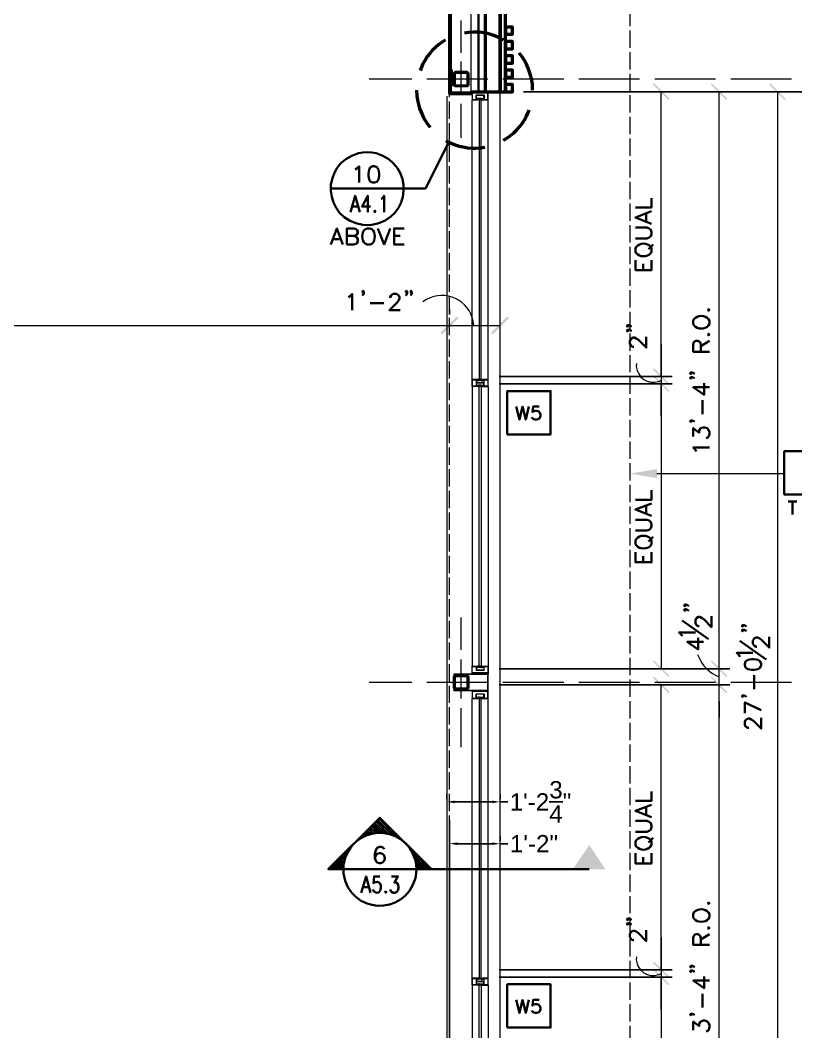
# Model space of a CAD drawing. Header units: inches. Extents: x 5 to 516, y -193 to 129.
# Drawn here: x 260 to 277.91, y 55.1 to 78.47 of the extents above; entities that cross this region are included whole.
import ezdxf

# ---------------------------------------------------------------- set-up
doc = ezdxf.new("R2010")
doc.units = ezdxf.units.IN
doc.header["$MEASUREMENT"] = 0
doc.linetypes.add('PDF_IMPORT', pattern=[1, 0.8, -0.2])
for name, color, linetype in [('Highlight', 210, 'Continuous'), ('PDF2_Geometry', 7, 'Continuous'), ('PDF2_Solid Fills', 7, 'Continuous')]:
    doc.layers.add(name, color=color, linetype=linetype)
doc.styles.get("Standard").update_dxf_attribs({"font": 'arial.ttf'})
doc.dimstyles.get("Standard").update_dxf_attribs({"dimtxt": 0.4, "dimasz": 0.18, "dimexe": 0.18, "dimexo": 0.0625, "dimgap": 0.09, "dimtad": 0, "dimtih": 1, "dimtoh": 1, "dimdec": 4, "dimlfac": 12, "dimzin": 0, "dimdsep": 46, "dimlunit": 4, "dimtxsty": 'Standard', "dimcen": 0.09, "dimadec": 3, "dimazin": 0, "dimtfac": 1, "dimtdec": 4, "dimtofl": 0, "dimtmove": 0, "dimatfit": 3, "dimfxl": 1, "dimtolj": 1, "dimtzin": 0, "dimarcsym": 0})

# ---------------------------------------------------------------- blocks, each defined once
blk = doc.blocks.new('*D79')
at = {"layer": 'Defpoints', "color": 0, "transparency": 16777216}
for p in [(269.849, 60.408), (271.079, 60.408), (271.079, 60.408)]:
    blk.add_point(p, dxfattribs=at)
at = {"layer": 'Highlight', "color": 0, "lineweight": -2, "transparency": 16777216}
for p, q in [((269.849, 60.47), (269.849, 60.588)), ((271.079, 60.47), (271.079, 60.588)), ((270.029, 60.408), (270.899, 60.408)), ((271.079, 60.408), (271.259, 60.408))]:
    blk.add_line(p, q, dxfattribs=at)
at = {"layer": 'Highlight', "color": 0, "transparency": 16777216}
for points in [[(270.029, 60.438), (270.029, 60.378), (269.849, 60.408)], [(270.899, 60.438), (270.899, 60.378), (271.079, 60.408)]]:
    blk.add_solid(points, dxfattribs=at)
at = {"layer": 'Highlight', "color": 0, "transparency": 16777216, "insert": (272.013, 60.408), "char_height": 0.4, "attachment_point": 5}
blk.add_mtext('\\A1;1\'-2{\\H1x;\\S3/4;}"', dxfattribs=at)
blk = doc.blocks.new('*D81')
at = {"layer": 'Defpoints', "color": 0, "transparency": 16777216}
for p in [(269.912, 59.442), (271.079, 59.442), (271.079, 59.442)]:
    blk.add_point(p, dxfattribs=at)
at = {"layer": 'Highlight', "color": 0, "lineweight": -2, "transparency": 16777216}
for p, q in [((269.912, 59.504), (269.912, 59.622)), ((271.079, 59.504), (271.079, 59.622)), ((270.092, 59.442), (270.899, 59.442)), ((271.079, 59.442), (271.259, 59.442))]:
    blk.add_line(p, q, dxfattribs=at)
at = {"layer": 'Highlight', "color": 0, "transparency": 16777216}
for points in [[(270.092, 59.472), (270.092, 59.412), (269.912, 59.442)], [(270.899, 59.472), (270.899, 59.412), (271.079, 59.442)]]:
    blk.add_solid(points, dxfattribs=at)
at = {"layer": 'Highlight', "color": 0, "transparency": 16777216, "insert": (271.862, 59.442), "char_height": 0.4, "attachment_point": 5}
blk.add_mtext('\\A1;1\'-2"', dxfattribs=at)

msp = doc.modelspace()

# ---------------------------------------------------------------- hatches: boundary and pattern name
at = {"layer": 'PDF2_Solid Fills', "transparency": 33554559}
for points in [[(270.1186833, 71.5834165), (270.118684, 71.5834173), (270.078684, 71.6234173), (270.0786775, 71.6234093), (269.7053506, 71.2500823), (269.7453507, 71.2100823), (270.1186841, 71.5834157)], [(270.8720174, 71.2500823), (270.9120174, 71.2100823), (271.2853508, 71.5834173), (271.2453507, 71.6234157)], [(274.6353504, 70.4267519), (274.6120171, 70.4000853), (274.9953505, 70.0667519)], [(274.9953514, 70.066753), (274.6120181, 70.4000863), (274.9686848, 70.0434196)], [(274.9686838, 69.8767505), (274.9953505, 69.9000839), (274.6120171, 70.2334172)], [(274.6120177, 70.2334197), (274.9953511, 69.9000863), (274.6353511, 70.2600863)], [(275.9686839, 63.6767514), (275.9453506, 63.6500847), (276.3286839, 63.3167514)], [(276.3286849, 63.3167524), (275.9453515, 63.6500858), (276.3020182, 63.2934191)], [(274.9686838, 62.9167483), (274.9953505, 62.943415), (274.6353511, 63.3000806), (274.6120171, 63.2767484)], [(275.9453506, 63.2767484), (276.3020172, 62.9167483), (276.3286839, 62.943415), (275.9686845, 63.3000806)], [(274.6353504, 56.7167492), (274.6120171, 56.6900825), (274.9953505, 56.3600825)], [(274.9953514, 56.3600836), (274.6120181, 56.6900836), (274.9686848, 56.3334169)], [(274.9686838, 56.1667478), (274.9953505, 56.1934145), (274.6120171, 56.5234145)], [(274.6120177, 56.5234168), (274.9953511, 56.1934168), (274.6353511, 56.5500835)]]:
    msp.add_hatch(color=256, dxfattribs=at).paths.add_polyline_path(points)

# ---------------------------------------------------------------- linework, layer by layer
at = {"layer": 'Highlight'}
msp.add_line((269.9120161, 49.6934163), (269.9120161, 59.986268), dxfattribs=at)
at = {"layer": 'PDF2_Geometry', "linetype": 'PDF_IMPORT', "lineweight": 15, "ltscale": 0.5}
for points in [[(274.0786843, 86.2334209), (274.0786843, 49.7334146)], [(268.1420163, 49.6934163), (269.9120161, 49.6934163), (269.9120173, 76.7767522)]]:
    msp.add_lwpolyline(points, dxfattribs=at)
at = {"layer": 'PDF2_Geometry', "lineweight": 50}
for points in [[(270.4120174, 76.8167535), (271.0786841, 76.8167535), (271.0786841, 83.4834207), (268.7453506, 83.4834207), (268.7453506, 82.816754)], [(270.7453507, 76.8167535), (270.7453507, 83.1500874), (268.7453506, 83.1500874)], [(268.7020173, 82.840083), (268.7020173, 82.3167496), (269.9120175, 82.3167496), (269.9120175, 76.7767492), (269.9520174, 76.7767492)], [(270.3620174, 78.1867525), (270.258684, 78.1700859)], [(269.8220176, 78.0100859), (269.7486843, 77.9667525)], [(271.1620174, 78.0100859), (271.1220174, 78.0334192)], [(269.2553509, 77.3634191), (269.2353509, 77.3100858)], [(269.9520174, 76.7767484), (269.9120173, 76.7767484), (270.4320174, 76.7767484)]]:
    msp.add_lwpolyline(points, dxfattribs=at)
for points in [[(271.2020175, 76.8167484), (271.2020175, 83.6100822), (271.0786842, 83.6100822), (271.0786842, 76.8167484)], [(271.2020175, 78.3100805), (271.2020175, 78.1434138), (271.3686842, 78.1434138), (271.3686842, 78.3100805)], [(271.2020175, 77.9767471), (271.2020175, 77.8100804), (271.3686842, 77.8100804), (271.3686842, 77.9767471)], [(271.2020175, 77.6467503), (271.2020175, 77.4800837), (271.3686842, 77.4800837), (271.3686842, 77.6467503)], [(269.9520174, 76.9434202), (269.9520174, 77.3167536)], [(271.2020175, 77.3167536), (271.2020175, 77.1500869), (271.3686842, 77.1500869), (271.3686842, 77.3167536)], [(271.2020175, 76.9834202), (271.2020175, 76.8167535), (271.3686842, 76.8167535), (271.3686842, 76.9834202)]]:
    msp.add_lwpolyline(points, close=True, dxfattribs=at)
at = {"layer": 'PDF2_Geometry', "lineweight": 35}
for points in [[(270.5786841, 76.8167535), (270.5786841, 82.9834207), (268.7453506, 82.9834207)], [(270.0153498, 77.2334151), (270.0220165, 77.2534151), (270.0353498, 77.2700817), (270.0586831, 77.2767484), (270.3086832, 77.2767484)], [(270.0153516, 77.2334202), (270.0153516, 76.9834202), (270.0220182, 76.9634202), (270.0353516, 76.9467535), (270.0586849, 76.9434202)], [(270.0586831, 77.2534194), (270.0420165, 77.2500861), (270.0353498, 77.2334194)], [(270.0353508, 77.2334202), (270.0353508, 76.9834202), (270.0420174, 76.9700869), (270.0586841, 76.9634202)], [(270.058684, 77.2534202), (270.308684, 77.2534202), (270.3220174, 77.2500869), (270.328684, 77.2334202), (270.328684, 76.9834202)], [(270.3086849, 77.2767536), (270.3286849, 77.2700869), (270.3420183, 77.2534202), (270.3486849, 77.2334202), (270.3486849, 76.9834202)], [(270.0586831, 76.943415), (270.3086832, 76.943415), (270.3286832, 76.9467484), (270.3420165, 76.963415), (270.3486832, 76.983415)], [(270.0586831, 76.9634142), (270.3086832, 76.9634142), (270.3220165, 76.9700809), (270.3286832, 76.9834142)], [(269.8953513, 75.6534162), (269.3553512, 74.5767495), (268.8553512, 74.5767495), (267.1686844, 74.5767495)], [(268.2153516, 75.3967526), (268.1153516, 75.4134193), (268.0120182, 75.4200859), (267.9120182, 75.4134193), (267.8120182, 75.3967526)], [(267.7353492, 75.0200818), (267.7720159, 75.0400818), (267.8253492, 75.0934152), (267.8253492, 74.7167485)], [(267.6253503, 74.0367511), (267.732017, 74.4134178), (267.8386836, 74.0367511)], [(268.025351, 74.0367528), (268.025351, 74.4134195), (267.8920177, 74.1634194), (268.0920177, 74.1634194)], [(268.3353486, 74.3400823), (268.3620153, 74.3600823), (268.4020153, 74.4134157), (268.4020153, 74.036749)], [(274.205351, 74.1434135), (274.5786843, 74.1434135), (274.5786843, 74.3567468)], [(267.6653521, 74.1634194), (267.7986854, 74.1634194)], [(274.5786844, 73.7667519), (274.205351, 73.9100853), (274.5786844, 74.0534186)], [(274.455351, 73.8200831), (274.455351, 74.0000831)], [(267.1686818, 73.2867511), (267.3120152, 73.6600844), (267.4520152, 73.2867511)], [(267.542017, 73.2867511), (267.542017, 73.6600844), (267.7053503, 73.6600844), (267.7586836, 73.6434178), (267.7753503, 73.6234178), (267.792017, 73.5900844), (267.792017, 73.5534178), (267.7753503, 73.5167511), (267.7586836, 73.5000844), (267.7053503, 73.4834177), (267.542017, 73.4834177)], [(267.9120182, 73.7400858), (268.0120182, 73.7334191), (268.1153516, 73.7400858)], [(268.1153517, 73.6434161), (268.078685, 73.6600828), (268.008685, 73.6600828), (267.9720183, 73.6434161), (267.9353517, 73.6067495)], [(268.258685, 73.6600828), (268.4020184, 73.2867494), (268.5420184, 73.6600828)], [(268.8653501, 73.2867511), (268.6320168, 73.2867511), (268.6320168, 73.6600844), (268.8653501, 73.6600844)], [(274.205351, 73.4267522), (274.4720176, 73.4267522), (274.525351, 73.4467522), (274.5620177, 73.4800855), (274.5786843, 73.5334188), (274.5786843, 73.5700855), (274.5620177, 73.6234188), (274.525351, 73.6600855), (274.4720176, 73.6767522), (274.205351, 73.6767522)], [(267.2220164, 73.4100828), (267.3986831, 73.4100828)], [(267.7053504, 73.4834199), (267.7586838, 73.4634199), (267.7753504, 73.4467532), (267.7920171, 73.4100866), (267.7920171, 73.3567532), (267.7753504, 73.3200866), (267.7586838, 73.3034199), (267.7053504, 73.2867532), (267.5420171, 73.2867532)], [(268.6320168, 73.4834199), (268.7753501, 73.4834199)], [(268.008685, 73.2867494), (268.078685, 73.2867494), (268.1153517, 73.3034161)], [(274.2220176, 73.2300877), (274.205351, 73.1967543), (274.205351, 73.123421), (274.2220176, 73.0867543), (274.2586843, 73.053421)], [(274.5086855, 73.1767521), (274.6153522, 73.2834188)], [(274.5786843, 73.123421), (274.5786843, 73.1967543), (274.5620177, 73.2300877)], [(274.5786844, 72.9267513), (274.5786844, 72.6967513), (274.205351, 72.6967513), (274.205351, 72.9267513)], [(274.3820172, 72.6967513), (274.3820172, 72.8367513)], [(267.5786821, 72.0734195), (267.6153488, 72.0900862), (267.6686821, 72.1434195), (267.6686821, 71.7700862)], [(267.9353513, 72.1967513), (267.9186846, 72.1800846), (267.8986846, 72.1967513), (267.9186846, 72.2167513), (267.9353513, 72.1967513), (267.9353513, 72.1634179), (267.9186846, 72.1267512), (267.8986846, 72.1067512)], [(268.542017, 72.0534203), (268.542017, 72.0734203), (268.562017, 72.1067537), (268.5786837, 72.1267537), (268.6153504, 72.1434204), (268.6853504, 72.1434204), (268.7220171, 72.1267537), (268.7386837, 72.1067537), (268.7586837, 72.0734203), (268.7586837, 72.0367537), (268.7386837, 72.000087), (268.7053504, 71.9467537), (268.5253504, 71.770087), (268.7753504, 71.770087)], [(268.9353514, 72.1967513), (268.9186847, 72.1800846), (268.8986847, 72.1967513), (268.9186847, 72.2167513), (268.9353514, 72.1967513), (268.9353514, 72.1634179), (268.9186847, 72.1267512), (268.8986847, 72.1067512)], [(269.0420171, 72.1967513), (269.0253504, 72.1800846), (269.0086837, 72.1967513), (269.0253504, 72.2167513), (269.0420171, 72.1967513), (269.0420171, 72.1634179), (269.0253504, 72.1267512), (269.0086837, 72.1067512)], [(268.0786822, 71.9300819), (268.3986822, 71.9300819)], [(275.5553511, 71.5600843), (275.5386844, 71.5267509), (275.5386844, 71.4534176), (275.5553511, 71.4200843), (275.5920177, 71.3834176)], [(275.9120178, 71.4534176), (275.9120178, 71.5267509), (275.8953511, 71.5600843)], [(274.0253515, 71.4200856), (274.0453515, 71.4034189), (274.0253515, 71.3867523), (274.0086848, 71.4034189), (274.0253515, 71.4200856), (274.0620182, 71.4200856), (274.0986848, 71.4034189), (274.1153515, 71.3867523)], [(274.0253515, 71.3134165), (274.0453515, 71.2967498), (274.0253515, 71.2800832), (274.0086848, 71.2967498), (274.0253515, 71.3134165), (274.0620182, 71.3134165), (274.0986848, 71.2967498), (274.1153515, 71.2800832)], [(274.1686841, 70.9200856), (274.1520174, 70.9200856), (274.1153507, 70.9400856), (274.0986841, 70.9567522), (274.0786841, 70.9934189), (274.0786841, 71.0634189), (274.0986841, 71.1000856), (274.1153507, 71.1167522), (274.1520174, 71.1367523), (274.1853508, 71.1367523), (274.2220174, 71.1167522), (274.2753508, 71.0834189), (274.4553508, 70.9034189), (274.4553508, 71.1534189)], [(275.9120178, 70.8100799), (275.5386845, 70.8100799), (275.5386845, 70.9734132), (275.5553511, 71.0267465), (275.5720178, 71.0434132), (275.6086845, 71.0600799), (275.6453511, 71.0600799), (275.6786845, 71.0434132), (275.6986845, 71.0267465), (275.7153511, 70.9734132), (275.7153511, 70.8100799)], [(275.7153507, 70.9367482), (275.9120174, 71.0600815)], [(275.4853498, 70.3300858), (275.5020165, 70.3100858), (275.4853498, 70.2934191), (275.4653498, 70.3100858), (275.4853498, 70.3300858), (275.5186832, 70.3300858), (275.5553498, 70.3100858), (275.5720165, 70.2934191)], [(275.4853498, 70.2234167), (275.5020165, 70.2034167), (275.4853498, 70.18675), (275.4653498, 70.2034167), (275.4853498, 70.2234167), (275.5186832, 70.2234167), (275.5553498, 70.2034167), (275.5720165, 70.18675)], [(275.9120178, 69.990086), (275.5386844, 69.990086), (275.7886844, 69.810086), (275.7886844, 70.080086)], [(275.7520175, 69.3634177), (275.7520175, 69.6867511)], [(271.4553507, 69.5400874), (271.5286841, 69.2400873), (271.5986841, 69.5400874), (271.6720174, 69.2400873), (271.7420174, 69.5400874)], [(271.9853496, 69.5400874), (271.8420162, 69.5400874), (271.8286829, 69.4134207), (271.8420162, 69.426754), (271.8853496, 69.4400873), (271.9286829, 69.4400873), (271.9720162, 69.426754), (271.9986829, 69.396754), (272.0153496, 69.356754), (272.0153496, 69.326754), (271.9986829, 69.2834207), (271.9720162, 69.256754), (271.9286829, 69.2400873), (271.8853496, 69.2400873), (271.8420162, 69.256754), (271.8286829, 69.2700873), (271.8153495, 69.296754)], [(275.4853498, 69.2234166), (275.5020165, 69.2034166), (275.4853498, 69.1867499), (275.4653498, 69.2034166), (275.4853498, 69.2234166), (275.5186832, 69.2234166), (275.5553498, 69.2034166), (275.5720165, 69.1867499)], [(275.5386844, 68.8467483), (275.5386844, 69.043415), (275.6786844, 68.9367483), (275.6786844, 68.9900816), (275.6986844, 69.0267483), (275.7153511, 69.043415), (275.7686844, 69.0600816), (275.8053511, 69.0600816), (275.8586844, 69.043415), (275.8953511, 69.0067483), (275.9120178, 68.9534149), (275.9120178, 68.9000816), (275.8953511, 68.8467483), (275.8753511, 68.8300816), (275.8420178, 68.8100816)], [(275.6086849, 68.5067485), (275.5920183, 68.5434152), (275.5386849, 68.5967485), (275.9120183, 68.5967485)], [(274.205351, 67.3900831), (274.5786843, 67.3900831), (274.5786843, 67.6067498)], [(277.73535, 67.3500847), (277.93535, 67.3500847)], [(277.835351, 67.3500847), (277.835351, 67.0500847)], [(274.5786844, 67.0167514), (274.205351, 67.1600847), (274.5786844, 67.3034181)], [(274.455351, 67.0700825), (274.455351, 67.2500826)], [(274.205351, 66.6767516), (274.4720176, 66.6767516), (274.525351, 66.6967516), (274.5620177, 66.730085), (274.5786843, 66.7834183), (274.5786843, 66.820085), (274.5620177, 66.8734183), (274.525351, 66.910085), (274.4720176, 66.9267516), (274.205351, 66.9267516)], [(274.2220176, 66.4800871), (274.205351, 66.4467538), (274.205351, 66.3734204), (274.2220176, 66.3367538), (274.2586843, 66.3034204)], [(274.5086855, 66.4267516), (274.6153522, 66.5334183)], [(274.5786843, 66.3734204), (274.5786843, 66.4467538), (274.5620177, 66.4800871)], [(274.5786844, 66.1767508), (274.5786844, 65.9467508), (274.205351, 65.9467508), (274.205351, 66.1767508)], [(274.3820172, 65.9467508), (274.3820172, 66.0867508)], [(275.3486853, 64.9667499), (275.365352, 64.9467499), (275.3486853, 64.9300832), (275.3286853, 64.9467499), (275.3486853, 64.9667499), (275.3820187, 64.9667499), (275.4186853, 64.9467499), (275.435352, 64.9300832)], [(275.3486853, 64.8600807), (275.365352, 64.8400807), (275.3486853, 64.8234141), (275.3286853, 64.8400807), (275.3486853, 64.8600807), (275.3820187, 64.8600807), (275.4186853, 64.8400807), (275.435352, 64.8234141)], [(275.8953501, 64.170085), (275.2820168, 64.6000851)], [(275.6786855, 64.4667498), (275.6586855, 64.4667498), (275.6253522, 64.4834165), (275.6053522, 64.5034165), (275.5886855, 64.5367498), (275.5886855, 64.6100832), (275.6053522, 64.6434165), (275.6253522, 64.6634165), (275.6586855, 64.6800832), (275.6953522, 64.6800832), (275.7320188, 64.6634165), (275.7853522, 64.6267498), (275.9620189, 64.4467498), (275.9620189, 64.6967498)], [(275.2853512, 64.2334192), (275.2686845, 64.2700858), (275.2120178, 64.3234192), (275.5886845, 64.3234192)], [(276.6786856, 64.4934154), (276.6953522, 64.4734154), (276.6786856, 64.4567487), (276.6620189, 64.4734154), (276.6786856, 64.4934154), (276.7153522, 64.4934154), (276.7486856, 64.4734154), (276.7686856, 64.4567487)], [(276.6786856, 64.3867531), (276.6953522, 64.3667531), (276.6786856, 64.3500864), (276.6620189, 64.3667531), (276.6786856, 64.3867531), (276.7153522, 64.3867531), (276.7486856, 64.3667531), (276.7686856, 64.3500864)], [(275.7753499, 64.1100807), (275.4020165, 64.1100807), (275.6520165, 63.9300807), (275.6520165, 64.1967474)], [(277.2253504, 63.6967506), (276.612017, 64.1267506)], [(277.0086857, 63.9934154), (276.9920191, 63.9934154), (276.9553524, 64.010082), (276.9386857, 64.030082), (276.9186857, 64.0634154), (276.9186857, 64.1367487), (276.9386857, 64.170082), (276.9553524, 64.190082), (276.9920191, 64.2067487), (277.0253524, 64.2067487), (277.0620191, 64.190082), (277.1153524, 64.1534154), (277.2953524, 63.9734154), (277.2953524, 64.2234154)], [(276.6153514, 63.7600847), (276.5986848, 63.7967514), (276.5453514, 63.8500847), (276.9186848, 63.8500847)], [(270.0153498, 63.2967516), (270.0220165, 63.3167516), (270.0353498, 63.3334183), (270.0586831, 63.3367516), (270.3086832, 63.3367516)], [(270.0153516, 63.2967465), (270.0153516, 63.0467464), (270.0220182, 63.0267464), (270.0353516, 63.0100798), (270.0586849, 63.0034131)], [(270.0586831, 63.3167524), (270.0420165, 63.3100858), (270.0353498, 63.2967524)], [(270.0353508, 63.2967465), (270.0353508, 63.0467464), (270.0420174, 63.0300798), (270.0586841, 63.0267464)], [(270.058684, 63.3167465), (270.308684, 63.3167465), (270.3220174, 63.3100798), (270.328684, 63.2967465), (270.328684, 63.0467464)], [(270.3086849, 63.3367465), (270.3286849, 63.3334131), (270.3420183, 63.3167465), (270.3486849, 63.2967465), (270.3486849, 63.0467464)], [(276.9453516, 63.0100847), (276.9453516, 63.333418)], [(270.0586831, 63.0034183), (270.3086832, 63.0034183), (270.3286832, 63.0100849), (270.3420165, 63.0267516), (270.3486832, 63.0467516)], [(270.0586831, 63.0267473), (270.3086832, 63.0267473), (270.3220165, 63.0300806), (270.3286832, 63.0467473)], [(276.6786856, 62.866747), (276.6953522, 62.8500803), (276.6786856, 62.8334136), (276.6620189, 62.8500803), (276.6786856, 62.866747), (276.7153522, 62.866747), (276.7486856, 62.8500803), (276.7686856, 62.8334136)], [(277.1086851, 62.5300838), (276.7320184, 62.7067505), (276.7320184, 62.4567505)], [(276.8220182, 62.1167469), (276.8020182, 62.1167469), (276.7686848, 62.1367469), (276.7486848, 62.1534136), (276.7320182, 62.1900803), (276.7320182, 62.2600803), (276.7486848, 62.2967469), (276.7686848, 62.3134136), (276.8020182, 62.3334136), (276.8386848, 62.3334136), (276.8753515, 62.3134136), (276.9286848, 62.2800803), (277.1086849, 62.1000803), (277.1086849, 62.3500803)], [(274.205351, 60.4334175), (274.5786843, 60.4334175), (274.5786843, 60.6467509)], [(274.5786844, 60.0567492), (274.205351, 60.2000825), (274.5786844, 60.3434159)], [(274.455351, 60.1100804), (274.455351, 60.2900804)], [(267.4620168, 58.8500841), (267.1120168, 58.8500841), (268.3053502, 60.0434175), (269.4986836, 58.8500841)], [(268.275351, 59.6934137), (268.115351, 59.8534137)], [(268.3420184, 59.6934137), (268.148685, 59.886747)], [(268.4153521, 59.6867473), (268.1820188, 59.9200806)], [(268.4986855, 59.6700847), (268.2153521, 59.953418)], [(268.5953516, 59.6434123), (268.2486849, 59.9867457)], [(268.7220165, 59.5834147), (268.2853498, 60.0234148)], [(274.205351, 59.720086), (274.4720176, 59.720086), (274.525351, 59.7367527), (274.5620177, 59.7734194), (274.5786843, 59.8267527), (274.5786843, 59.860086), (274.5620177, 59.9167527), (274.525351, 59.950086), (274.4720176, 59.970086), (274.205351, 59.970086)], [(267.9020159, 59.5900811), (267.8786826, 59.6167478)], [(267.9486841, 59.6134169), (267.9120174, 59.6500836)], [(267.9953488, 59.6334161), (267.9453488, 59.6834161)], [(268.0453502, 59.6534153), (267.9786835, 59.7167486)], [(268.0953516, 59.6667481), (268.0120182, 59.7500814)], [(268.1520159, 59.6800809), (268.0486826, 59.7867475)], [(268.2120169, 59.6900839), (268.0820169, 59.8200839)], [(267.6453495, 59.3767497), (267.6420162, 59.380083)], [(267.6753517, 59.4134183), (267.6753517, 59.4167516)], [(267.742019, 59.4800822), (267.742019, 59.4834155)], [(267.7786842, 59.5100844), (267.7753509, 59.5134177)], [(267.8186826, 59.5400866), (267.8086826, 59.5500866)], [(267.8586843, 59.5667521), (267.845351, 59.5834188)], [(268.4020159, 59.3134155), (268.3853493, 59.3467489), (268.3320159, 59.3667489), (268.2953493, 59.3667489), (268.2420159, 59.3467489), (268.2086826, 59.2934155), (268.1886826, 59.2067489), (268.1886826, 59.1167488), (268.2086826, 59.0434155), (268.2420159, 59.0100822), (268.2953493, 58.9900822), (268.3153493, 58.9900822), (268.3686826, 59.0100822), (268.4020159, 59.0434155), (268.4220159, 59.0967488), (268.4220159, 59.1167488), (268.4020159, 59.1700822), (268.3686826, 59.2067489), (268.3153493, 59.2234155), (268.2953493, 59.2234155), (268.2420159, 59.2067489), (268.2086826, 59.1700822), (268.1886826, 59.1167488)], [(274.2220176, 59.5234147), (274.205351, 59.4867481), (274.205351, 59.4167481), (274.2220176, 59.3800814), (274.2586843, 59.3434147)], [(274.5086855, 59.470086), (274.6153522, 59.5767527)], [(274.5786843, 59.4167481), (274.5786843, 59.4867481), (274.5620177, 59.5234147)], [(267.4886824, 59.0600823), (267.4053491, 59.1434157)], [(267.5020152, 59.1100837), (267.4386819, 59.1767503)], [(267.5220178, 59.1600816), (267.4720178, 59.2100816)], [(267.542017, 59.2067498), (267.5053503, 59.2434165)], [(267.5653493, 59.253418), (267.5386827, 59.2767513)], [(267.5886851, 59.2967495), (267.5720185, 59.3100829)], [(267.6153507, 59.3367513), (267.608684, 59.3467513)], [(269.4553506, 58.8500841), (269.0386839, 59.2667508)], [(269.3886832, 58.8500841), (269.0986832, 59.1400841)], [(274.5786844, 59.2200819), (274.5786844, 58.9867486), (274.205351, 58.9867486), (274.205351, 59.2200819)], [(267.2220164, 58.8500841), (267.1686831, 58.9067507)], [(267.2886837, 58.8500841), (267.2020171, 58.9400841)], [(267.3586843, 58.8500841), (267.2353509, 58.9734174)], [(267.4253516, 58.8500841), (267.268685, 59.0067507)], [(267.4620168, 58.8800828), (267.3020168, 59.0400829)], [(267.46535, 58.943417), (267.33535, 59.073417)], [(267.4753496, 59.0034179), (267.3686829, 59.1100846)], [(267.4686827, 58.9534174), (267.4620159, 58.8500841), (267.4686827, 58.7500841)], [(269.3220159, 58.8500841), (269.1253492, 59.0434174)], [(269.1253495, 58.6467507), (269.1420161, 58.7500841), (269.1486828, 58.8500841), (269.1420161, 58.9534174), (269.1253495, 59.0534174)], [(269.2520153, 58.8500841), (269.1420153, 58.9600841)], [(274.3820172, 58.9867486), (274.3820172, 59.1300819)], [(273.1386835, 58.8500841), (267.4620164, 58.8500841)], [(267.8753503, 58.3100823), (267.9853503, 58.6867489), (268.092017, 58.3100823)], [(268.3053498, 58.6867506), (268.1720165, 58.6867506), (268.1586831, 58.5267506), (268.1720165, 58.5434172)], [(268.5720158, 58.6867506), (268.7220158, 58.6867506), (268.6386825, 58.5434172), (268.6820158, 58.5434172), (268.7086825, 58.5267506), (268.7220158, 58.5067506), (268.7353492, 58.4534172), (268.7353492, 58.4167506), (268.7220158, 58.3634172), (268.6953492, 58.3300839), (268.6520158, 58.3100839), (268.6120158, 58.3100839), (268.5720158, 58.3300839), (268.5586825, 58.3467505), (268.5453491, 58.3834172)], [(269.1853514, 58.8500841), (269.1486847, 58.8867507)], [(269.4986855, 58.8500841), (269.1486855, 58.8500841)], [(267.9153521, 58.4367506), (268.0520188, 58.4367506)], [(268.1586831, 58.3467505), (268.1453498, 58.3834172)], [(275.5553511, 57.8534147), (275.5386844, 57.8167481), (275.5386844, 57.7467481), (275.5553511, 57.7100814), (275.5920177, 57.6734147)], [(275.9120178, 57.7467481), (275.9120178, 57.8167481), (275.8953511, 57.8534147)], [(274.0253515, 57.7134161), (274.0453515, 57.6934161), (274.0253515, 57.6767494), (274.0086848, 57.6934161), (274.0253515, 57.7134161), (274.0620182, 57.7134161), (274.0986848, 57.6934161), (274.1153515, 57.6767494)], [(274.0253515, 57.6067504), (274.0453515, 57.5867504), (274.0253515, 57.5700837), (274.0086848, 57.5867504), (274.0253515, 57.6067504), (274.0620182, 57.6067504), (274.0986848, 57.5867504), (274.1153515, 57.5700837)], [(274.1686841, 57.213416), (274.1520174, 57.213416), (274.1153507, 57.2300827), (274.0986841, 57.2500827), (274.0786841, 57.283416), (274.0786841, 57.3567494), (274.0986841, 57.3900827), (274.1153507, 57.4100827), (274.1520174, 57.4267494), (274.1853508, 57.4267494), (274.2220174, 57.4100827), (274.2753508, 57.3734161), (274.4553508, 57.193416), (274.4553508, 57.4434161)], [(275.9120178, 57.1034171), (275.5386845, 57.1034171), (275.5386845, 57.2634171), (275.5553511, 57.3167505), (275.5720178, 57.3334171), (275.6086845, 57.3534171), (275.6453511, 57.3534171), (275.6786845, 57.3334171), (275.6986845, 57.3167505), (275.7153511, 57.2634171), (275.7153511, 57.1034171)], [(275.7153507, 57.2267488), (275.9120174, 57.3534155)], [(275.4853498, 56.6200831), (275.5020165, 56.6034164), (275.4853498, 56.5834164), (275.4653498, 56.6034164), (275.4853498, 56.6200831), (275.5186832, 56.6200831), (275.5553498, 56.6034164), (275.5720165, 56.5834164)], [(275.4853498, 56.513414), (275.5020165, 56.4967473), (275.4853498, 56.4767473), (275.4653498, 56.4967473), (275.4853498, 56.513414), (275.5186832, 56.513414), (275.5553498, 56.4967473), (275.5720165, 56.4767473)], [(275.9120178, 56.2800833), (275.5386844, 56.2800833), (275.7886844, 56.1034166), (275.7886844, 56.3700833)], [(275.7520175, 55.6567482), (275.7520175, 55.9767482)], [(271.4553507, 55.8334144), (271.5286841, 55.5334144), (271.5986841, 55.8334144), (271.6720174, 55.5334144), (271.7420174, 55.8334144)], [(271.9853496, 55.8334144), (271.8420162, 55.8334144), (271.8286829, 55.7034144), (271.8420162, 55.7167478), (271.8853496, 55.7334144), (271.9286829, 55.7334144), (271.9720162, 55.7167478), (271.9986829, 55.6900811), (272.0153496, 55.6467478), (272.0153496, 55.6167478), (271.9986829, 55.5734144), (271.9720162, 55.5467477), (271.9286829, 55.5334144), (271.8853496, 55.5334144), (271.8420162, 55.5467477), (271.8286829, 55.5600811), (271.8153495, 55.5900811)], [(275.4853498, 55.5134139), (275.5020165, 55.4967472), (275.4853498, 55.4767472), (275.4653498, 55.4967472), (275.4853498, 55.5134139), (275.5186832, 55.5134139), (275.5553498, 55.4967472), (275.5720165, 55.4767472)], [(275.5386844, 55.1367489), (275.5386844, 55.3334156), (275.6786844, 55.2267489), (275.6786844, 55.2800823), (275.6986844, 55.316749), (275.7153511, 55.3334156), (275.7686844, 55.3534156), (275.8053511, 55.3534156), (275.8586844, 55.3334156), (275.8953511, 55.3000823), (275.9120178, 55.2467489), (275.9120178, 55.1934156), (275.8953511, 55.1367489), (275.8753511, 55.1200823), (275.8420178, 55.1034156)]]:
    msp.add_lwpolyline(points, dxfattribs=at)
at = {"layer": 'PDF2_Geometry', "lineweight": 9}
msp.add_lwpolyline([(268.7453489, 82.816754), (268.7453489, 82.3600873), (269.9520156, 82.3600873), (269.9520156, 76.8167535), (270.4120157, 76.8167535), (270.4120157, 82.816754)], close=True, dxfattribs=at)
at = {"layer": 'PDF2_Geometry', "linetype": 'PDF_IMPORT', "lineweight": 15, "ltscale": 0.98}
msp.add_lwpolyline([(270.1820183, 75.7534193), (270.1820183, 78.4634203)], dxfattribs=at)
at = {"layer": 'PDF2_Geometry', "lineweight": 50}
for points in [[(271.8320174, 76.8534153), (271.8253507, 76.9834153, 0.1412543322), (271.528684, 77.7034154), (271.518684, 77.7134154)], [(269.152016, 76.8500855), (269.1586827, 76.7200855, 0.1435043693), (269.4553494, 76.0034188), (269.4686827, 75.9900854)], [(271.1620174, 75.6967515), (271.2353508, 75.7400849, 0.1502651982), (271.7286842, 76.3400849), (271.7486842, 76.3967516)], [(269.8253508, 75.6934149), (269.8620175, 75.6700816, 0.1464033812), (270.6220175, 75.5200816), (270.7286842, 75.5367483)]]:
    msp.add_lwpolyline(points, format="xyb", dxfattribs=at)
at = {"layer": 'PDF2_Geometry', "linetype": 'PDF_IMPORT', "lineweight": 15, "ltscale": 1.753333}
for points in [[(281.3153504, 77.1100817), (268.0586829, 77.1100817)], [(281.3153504, 63.1700849), (268.0586829, 63.1700849)]]:
    msp.add_lwpolyline(points, dxfattribs=at)
at = {"layer": 'PDF2_Geometry', "lineweight": 15}
for points in [[(269.8486831, 76.7134176), (269.8486831, 49.7534163), (268.1420163, 49.7534163), (268.1420163, 49.5267496), (267.9753496, 49.5267496), (268.1420163, 49.5267496), (268.1420163, 49.4767496)], [(270.8086832, 76.8167535), (270.4320165, 76.8167535), (270.4386832, 76.8100869), (270.4386832, 76.8034202), (270.4320165, 76.7967535)], [(270.4320165, 49.1300812), (270.4386832, 49.1367479), (270.4386832, 49.1434146), (270.4320165, 49.1500812), (270.8086832, 49.1500812), (271.0786832, 49.1500812), (271.0786832, 76.8167501)], [(270.8086832, 76.7967475), (270.4320165, 76.7967475)], [(270.4320183, 76.8167535), (270.4320183, 76.8200869)], [(270.4320183, 76.7967475), (270.4320183, 76.6300809), (270.5686849, 76.6300809)], [(270.7986836, 76.7900879), (270.4386836, 76.7900879), (270.4386836, 76.6367546), (270.5286836, 76.6367546)], [(270.4420179, 76.8167535), (270.4486845, 76.8100869), (270.4486845, 76.8034202), (270.4420179, 76.7967535)], [(270.4486843, 76.8167535), (270.4553509, 76.8100869), (270.4553509, 76.8034202), (270.4486843, 76.7967535)], [(270.4586839, 76.8167535), (270.4653505, 76.8100869), (270.4653505, 76.8034202), (270.4586839, 76.7967535)], [(270.4753498, 76.7967475), (270.4753498, 76.8167476)], [(270.4753516, 76.8167476), (270.7653516, 76.7967475), (270.7653516, 76.8167476), (270.4753516, 76.7967475)], [(270.7120171, 76.7334202), (270.5286837, 76.7334202)], [(270.5286844, 76.636754), (270.5286844, 76.7334207)], [(270.5353508, 76.6567532), (270.5353508, 76.7267532)], [(270.7020175, 76.726747), (270.5353508, 76.726747)], [(270.5720177, 76.6634196), (270.5620177, 76.656753)], [(270.598685, 76.6634196), (270.5720183, 76.6634196)], [(270.6420165, 70.1434157), (270.6420165, 76.660083), (270.5986832, 76.660083)], [(270.598685, 76.660083), (270.598685, 70.1434157)], [(270.6420173, 76.6634196), (270.6653506, 76.6634196), (270.6786839, 76.656753)], [(270.6720165, 76.6300809), (270.8086832, 76.6300809), (270.8086832, 76.7967475), (270.8020165, 76.8034142), (270.8020165, 76.8100809), (270.8086832, 76.8167476)], [(270.6786841, 76.6367532), (270.6786841, 76.6567532), (270.7020175, 76.6567532), (270.7020175, 76.7267532)], [(270.7120171, 76.7334207), (270.7120171, 76.636754), (270.7986837, 76.636754), (270.7986837, 76.7900874)], [(270.7820176, 76.7967475), (270.775351, 76.8034142), (270.775351, 76.8100809), (270.7820176, 76.8167476)], [(270.7920172, 76.7967475), (270.7853505, 76.8034142), (270.7853505, 76.8100809), (270.7920172, 76.8167476)], [(270.7986836, 76.7967475), (270.7920169, 76.8034142), (270.7920169, 76.8100809), (270.7986836, 76.8167476)], [(279.0520183, 76.8167535), (271.6186842, 76.8167535), (279.1786849, 76.8167535)], [(277.7320181, 76.8167535), (271.6186842, 76.8167535), (275.0520178, 76.8167535)], [(271.6186842, 76.8167535), (276.3853514, 76.8167535)], [(274.8020171, 70.9834146), (274.8020171, 70.6100812), (274.8020171, 76.8167484)], [(276.1353506, 63.8600807), (276.1353506, 76.8167484)], [(277.4820168, 76.8167535), (277.4820168, 76.4434202)], [(270.5686849, 70.1700855), (270.4320183, 70.1700855), (270.4320183, 76.630086)], [(270.5620164, 76.636754), (270.5620164, 76.656754), (270.5353497, 76.656754)], [(270.5486832, 76.636747), (270.5486832, 76.6434137), (270.5586832, 76.6434137), (270.5586832, 76.6500803), (270.5353499, 76.6500803)], [(270.5353508, 76.6300809), (270.5353508, 76.6500809)], [(270.5486836, 76.636754), (270.5620169, 76.636754)], [(270.5786841, 76.6234213), (270.5686841, 76.6300879)], [(270.6420165, 76.6334175), (270.5986832, 76.6334175)], [(270.6620174, 76.6234213), (270.6720174, 76.6300879)], [(270.6786846, 76.636754), (270.6920179, 76.636754), (270.6920179, 76.6434207), (270.6820179, 76.6434207)], [(270.7020175, 76.6500868), (270.6820175, 76.6500868), (270.6820175, 76.6434202)], [(270.7020175, 76.6300809), (270.7020175, 76.6500809)], [(270.8086832, 70.1700855), (270.8086832, 76.630086)], [(277.4820168, 76.443415), (277.4820168, 49.7767462)], [(269.3820164, 72.0167491), (269.2986831, 71.9634157)], [(271.0786841, 71.666749), (271.0786841, 71.7900824)], [(231.535346, 71.416749), (269.9120173, 71.416749), (271.0786841, 71.416749)], [(270.4753498, 71.416749), (270.4620165, 71.5134157)], [(274.8020171, 70.2334197), (274.8020171, 70.6100864), (274.8020171, 70.066753), (274.8020171, 69.6934196), (274.8020171, 70.066753)], [(274.2286833, 70.5367508), (274.22535, 70.4700842)], [(270.4320183, 70.1700855), (270.4320183, 70.0034188), (270.4320183, 63.5367515)], [(270.5286844, 70.093415), (270.5286844, 70.013415), (270.4386844, 70.013415), (270.4386844, 70.163415), (270.5286844, 70.163415)], [(270.5286844, 70.1634191), (270.5286844, 70.0834191)], [(270.5620164, 70.1634191), (270.5620164, 70.1467524), (270.5353497, 70.1467524)], [(270.5486832, 70.1634159), (270.5486832, 70.1600825), (270.5586832, 70.1600825), (270.5586832, 70.1500825), (270.5353499, 70.1500825)], [(270.5353508, 70.1700855), (270.5353508, 70.1500855)], [(270.5353508, 70.1467497), (270.5353508, 70.0934164)], [(270.5486836, 70.1634191), (270.5620169, 70.1634191)], [(270.5720177, 70.1367535), (270.5620177, 70.1467535)], [(270.5786841, 70.1767519), (270.5686841, 70.1700852)], [(270.598685, 70.1367535), (270.5720183, 70.1367535)], [(270.6420165, 70.1700855), (270.5986832, 70.1700855)], [(270.6420165, 70.1434131), (270.5986832, 70.1434131)], [(270.6420173, 70.1367535), (270.6653506, 70.1367535), (270.6786839, 70.1467535)], [(270.6620174, 70.1767519), (270.6720174, 70.1700852)], [(270.6720165, 70.0034188), (270.8086832, 70.0034188), (270.8086832, 70.1700855), (270.6720165, 70.1700855)], [(270.6786841, 70.1634164), (270.6786841, 70.1467497), (270.7020175, 70.1467497), (270.7020175, 70.0934164)], [(270.6786846, 70.1634191), (270.6920179, 70.1634191), (270.6920179, 70.1600858), (270.6820179, 70.1600858)], [(270.7020175, 70.1500863), (270.6820175, 70.1500863), (270.6820175, 70.1600863)], [(270.7020175, 70.1700855), (270.7020175, 70.1500855)], [(270.7120171, 70.0834191), (270.7120171, 70.1634191), (270.7986837, 70.1634191), (270.7986837, 70.0134191)], [(274.7420167, 70.1234175), (274.8020167, 70.1500841)], [(270.5686828, 70.0034188), (270.4320161, 70.0034188)], [(270.5620164, 70.013415), (270.5620164, 70.0300817), (270.5353497, 70.0300817)], [(270.5486832, 70.0134183), (270.5486832, 70.0167516), (270.5586832, 70.0167516), (270.5586832, 70.0267516), (270.5353499, 70.0267516)], [(270.7020175, 70.0934186), (270.5353508, 70.0934186)], [(270.5353508, 70.0300844), (270.5353508, 70.0834177)], [(270.7020175, 70.0834156), (270.5353508, 70.0834156)], [(270.5353508, 70.0034188), (270.5353508, 70.0267522)], [(270.5486836, 70.013415), (270.5620169, 70.013415)], [(270.5720177, 70.0400874), (270.5620177, 70.0300874)], [(270.5786841, 70.0000822), (270.5686841, 70.0034156)], [(270.598685, 70.0400874), (270.5720183, 70.0400874)], [(270.6420165, 70.0334185), (270.6420165, 63.5167511), (270.5986832, 63.5167511)], [(270.6420165, 70.0334142), (270.5986832, 70.0334142)], [(270.6420165, 70.0067486), (270.5986832, 70.0067486)], [(270.598685, 63.5167511), (270.598685, 70.0334185)], [(270.6420173, 70.0400874), (270.6653506, 70.0400874), (270.6786839, 70.0300874)], [(270.6620174, 70.0000822), (270.6720174, 70.0034156)], [(270.6786841, 70.0134177), (270.6786841, 70.0300844), (270.7020175, 70.0300844), (270.7020175, 70.0834177)], [(270.6786846, 70.013415), (270.6920179, 70.013415), (270.6920179, 70.0167484), (270.6820179, 70.0167484)], [(270.7020175, 70.0267478), (270.6820175, 70.0267478), (270.6820175, 70.0167478)], [(270.7020175, 70.0034188), (270.7020175, 70.0267522)], [(270.7986836, 70.013415), (270.7120169, 70.013415)], [(270.7120171, 70.013415), (270.7120171, 70.093415)], [(270.8086832, 70.0034188), (270.8086832, 63.5367515)], [(274.8020171, 69.3167478), (274.8020171, 69.6934145), (274.8020171, 63.483414)], [(274.7020178, 67.9934157), (277.6420179, 67.9934157), (277.6420179, 67.4934156)], [(276.1353506, 62.7334139), (276.1353506, 63.1100806), (276.1353506, 63.8600807), (276.1353506, 64.233414)], [(276.1353506, 63.4834191), (276.1353506, 63.8600858)], [(270.8086832, 63.3600806), (270.4320165, 63.3600806), (270.4386832, 63.363414), (270.4386832, 63.373414), (270.4320165, 63.3800806)], [(270.8086832, 63.3800798), (270.4320165, 63.3800798)], [(270.4320183, 63.3800798), (270.4320183, 63.5467465), (270.5686849, 63.5467465)], [(270.4320183, 63.3600806), (270.4320183, 63.363414)], [(270.7986836, 63.386753), (270.4386836, 63.386753), (270.4386836, 63.5400863), (270.5286836, 63.5400863)], [(270.4420179, 63.3600806), (270.4486845, 63.363414), (270.4486845, 63.373414), (270.4420179, 63.3800806)], [(270.4486843, 63.3600806), (270.4553509, 63.363414), (270.4553509, 63.373414), (270.4486843, 63.3800806)], [(270.4586839, 63.3600806), (270.4653505, 63.363414), (270.4653505, 63.373414), (270.4586839, 63.3800806)], [(270.4753498, 63.3800798), (270.4753498, 63.3600798)], [(270.4753516, 63.3600798), (270.7653516, 63.3800798), (270.7653516, 63.3600798), (270.4753516, 63.3800798)], [(270.7120171, 63.443414), (270.5286837, 63.443414)], [(270.5286844, 63.5400869), (270.5286844, 63.4434202)], [(270.5620164, 63.5400869), (270.5620164, 63.5200869), (270.5353497, 63.5200869)], [(270.5486832, 63.5400804), (270.5486832, 63.5334137), (270.5586832, 63.5334137), (270.5586832, 63.526747), (270.5353499, 63.526747)], [(270.5353508, 63.5467465), (270.5353508, 63.5267465)], [(270.5353508, 63.5200809), (270.5353508, 63.4500809)], [(270.7020175, 63.4500804), (270.5353508, 63.4500804)], [(270.5486836, 63.5400869), (270.5620169, 63.5400869)], [(270.5720177, 63.5134145), (270.5620177, 63.5200812)], [(270.5786841, 63.5500831), (270.5686841, 63.5467497)], [(270.598685, 63.5134145), (270.5720183, 63.5134145)], [(270.6420165, 63.5434167), (270.5986832, 63.5434167)], [(270.6420173, 63.5134145), (270.6653506, 63.5134145), (270.6786839, 63.5200812)], [(270.6620174, 63.5500831), (270.6720174, 63.5467497)], [(270.6720165, 63.5467465), (270.8086832, 63.5467465), (270.8086832, 63.3800798), (270.8020165, 63.3734131), (270.8020165, 63.3634131), (270.8086832, 63.3600798)], [(270.6786841, 63.5400809), (270.6786841, 63.5200809), (270.7020175, 63.5200809), (270.7020175, 63.4500809)], [(270.6786846, 63.5400869), (270.6920179, 63.5400869), (270.6920179, 63.5334202), (270.6820179, 63.5334202)], [(270.7020175, 63.5267473), (270.6820175, 63.5267473), (270.6820175, 63.533414)], [(270.7020175, 63.5467465), (270.7020175, 63.5267465)], [(270.7120171, 63.4434202), (270.7120171, 63.5400869), (270.7986837, 63.5400869), (270.7986837, 63.3867535)], [(270.7820176, 63.3800798), (270.775351, 63.3734131), (270.775351, 63.3634131), (270.7820176, 63.3600798)], [(270.7920172, 63.3800798), (270.7853505, 63.3734131), (270.7853505, 63.3634131), (270.7920172, 63.3600798)], [(270.7986836, 63.3800798), (270.7920169, 63.3734131), (270.7920169, 63.3634131), (270.7986836, 63.3600798)], [(275.0520167, 63.4834191), (271.0586832, 63.4834191), (276.3853502, 63.4834191), (271.0586832, 63.4834191)], [(275.0520167, 63.1100806), (271.0586832, 63.1100806), (276.3853502, 63.1100806), (271.0586832, 63.1100806)], [(274.8020171, 57.2767486), (274.8020171, 56.9000819), (274.8020171, 63.1100823)], [(276.1353506, 50.1500813), (276.1353506, 63.1100823)], [(270.0086852, 62.9834191), (270.0086852, 62.9867524)], [(270.8086832, 62.9834191), (270.4320165, 62.9834191), (270.4386832, 62.9767524), (270.4386832, 62.9700857), (270.4320165, 62.9634191)], [(270.8086832, 62.9634131), (270.4320165, 62.9634131)], [(270.4320183, 62.9834191), (270.4320183, 62.9867524)], [(270.4320183, 62.9634131), (270.4320183, 62.7967464), (270.5686849, 62.7967464)], [(270.7986836, 62.9567535), (270.4386836, 62.9567535), (270.4386836, 62.8034202), (270.5286836, 62.8034202)], [(270.4420179, 62.9834191), (270.4486845, 62.9767524), (270.4486845, 62.9700857), (270.4420179, 62.9634191)], [(270.4486843, 62.9834191), (270.4553509, 62.9767524), (270.4553509, 62.9700857), (270.4486843, 62.9634191)], [(270.4586839, 62.9834191), (270.4653505, 62.9767524), (270.4653505, 62.9700857), (270.4586839, 62.9634191)], [(270.4753498, 62.9634131), (270.4753498, 62.9834131)], [(270.4753516, 62.9834131), (270.7653516, 62.9634131), (270.7653516, 62.9834131), (270.4753516, 62.9634131)], [(270.7120171, 62.9000857), (270.5286837, 62.9000857)], [(270.5286844, 62.8034196), (270.5286844, 62.9000863)], [(270.5353508, 62.8234188), (270.5353508, 62.8934188)], [(270.7020175, 62.8934126), (270.5353508, 62.8934126)], [(270.6720165, 62.7967464), (270.8086832, 62.7967464), (270.8086832, 62.9634131), (270.8020165, 62.9700798), (270.8020165, 62.9767464), (270.8086832, 62.9834131)], [(270.6786841, 62.8034188), (270.6786841, 62.8234188), (270.7020175, 62.8234188), (270.7020175, 62.8934188)], [(270.7120171, 62.9000863), (270.7120171, 62.8034196), (270.7986837, 62.8034196), (270.7986837, 62.956753)], [(270.7820176, 62.9634131), (270.775351, 62.9700798), (270.775351, 62.9767464), (270.7820176, 62.9834131)], [(270.7920172, 62.9634131), (270.7853505, 62.9700798), (270.7853505, 62.9767464), (270.7920172, 62.9834131)], [(270.7986836, 62.9634131), (270.7920169, 62.9700798), (270.7920169, 62.9767464), (270.7986836, 62.9834131)], [(270.5686849, 56.3367511), (270.4320183, 56.3367511), (270.4320183, 62.7967515)], [(270.5620164, 62.8034196), (270.5620164, 62.8234196), (270.5353497, 62.8234196)], [(270.5486832, 62.8034126), (270.5486832, 62.8100792), (270.5586832, 62.8100792), (270.5586832, 62.8167459), (270.5353499, 62.8167459)], [(270.5353508, 62.7967464), (270.5353508, 62.8167464)], [(270.5486836, 62.8034196), (270.5620169, 62.8034196)], [(270.5720177, 62.8300852), (270.5620177, 62.8234185)], [(270.5786841, 62.7900868), (270.5686841, 62.7967535)], [(270.598685, 62.8300852), (270.5720183, 62.8300852)], [(270.6420165, 56.3100851), (270.6420165, 62.8234188), (270.5986832, 62.8234188)], [(270.6420165, 62.800083), (270.5986832, 62.800083)], [(270.598685, 62.8234188), (270.598685, 56.3100851)], [(270.6420173, 62.8300852), (270.6653506, 62.8300852), (270.6786839, 62.8234185)], [(270.6620174, 62.7900868), (270.6720174, 62.7967535)], [(270.6786846, 62.8034196), (270.6920179, 62.8034196), (270.6920179, 62.8100863), (270.6820179, 62.8100863)], [(270.7020175, 62.8167524), (270.6820175, 62.8167524), (270.6820175, 62.8100857)], [(270.7020175, 62.7967464), (270.7020175, 62.8167464)], [(270.8086832, 56.3367511), (270.8086832, 62.7967515)], [(276.1353506, 62.7334191), (276.1353506, 62.3600857)], [(274.2286833, 56.8267481), (274.22535, 56.7600815)], [(274.8020171, 56.5267501), (274.8020171, 56.9000835), (274.8020171, 56.3600835), (274.8020171, 55.9834168), (274.8020171, 56.3600835)], [(270.4320183, 56.3367511), (270.4320183, 56.1700844), (270.4320183, 49.7034171)], [(270.5286844, 56.2567473), (270.5286844, 56.1800806), (270.4386844, 56.1800806), (270.4386844, 56.3300806), (270.5286844, 56.3300806)], [(270.5286844, 56.3300813), (270.5286844, 56.2500813)], [(270.5620164, 56.3300813), (270.5620164, 56.3134146), (270.5353497, 56.3134146)], [(270.5486832, 56.3300816), (270.5486832, 56.3234149), (270.5586832, 56.3234149), (270.5586832, 56.3167482), (270.5353499, 56.3167482)], [(270.5353508, 56.3367511), (270.5353508, 56.3167511)], [(270.5486836, 56.3300813), (270.5620169, 56.3300813)], [(270.5786841, 56.3434175), (270.5686841, 56.3367508)], [(270.6420165, 56.3367511), (270.5986832, 56.3367511)], [(270.6620174, 56.3434175), (270.6720174, 56.3367508)], [(270.6720165, 56.1700844), (270.8086832, 56.1700844), (270.8086832, 56.3367511), (270.6720165, 56.3367511)], [(270.6786841, 56.330082), (270.6786841, 56.3134153), (270.7020175, 56.3134153), (270.7020175, 56.2567486)], [(270.6786846, 56.3300813), (270.6920179, 56.3300813), (270.6920179, 56.3234146), (270.6820179, 56.3234146)], [(270.7020175, 56.3367511), (270.7020175, 56.3167511)], [(270.7120171, 56.2500813), (270.7120171, 56.3300813), (270.7986837, 56.3300813), (270.7986837, 56.1800813)], [(274.7420167, 56.4167481), (274.8020167, 56.4434148)], [(270.5686828, 56.1700844), (270.4320161, 56.1700844)], [(270.5620164, 56.1800806), (270.5620164, 56.1967473), (270.5353497, 56.1967473)], [(270.5486832, 56.1800838), (270.5486832, 56.1834172), (270.5586832, 56.1834172), (270.5586832, 56.1934172), (270.5353499, 56.1934172)], [(270.5353508, 56.3134153), (270.5353508, 56.2567486)], [(270.7020175, 56.2567475), (270.5353508, 56.2567475)], [(270.5353508, 56.19675), (270.5353508, 56.2500833)], [(270.7020175, 56.2500811), (270.5353508, 56.2500811)], [(270.5353508, 56.1700844), (270.5353508, 56.1934177)], [(270.5486836, 56.1800806), (270.5620169, 56.1800806)], [(270.5720177, 56.3034157), (270.5620177, 56.3134157)], [(270.5720177, 56.2034164), (270.5620177, 56.1967497)], [(270.5786841, 56.1667478), (270.5686841, 56.1700811)], [(270.598685, 56.3034157), (270.5720183, 56.3034157)], [(270.598685, 56.2034164), (270.5720183, 56.2034164)], [(270.6420165, 56.3100821), (270.5986832, 56.3100821)], [(270.6420165, 56.200084), (270.6420165, 49.6834167), (270.5986832, 49.6834167)], [(270.6420165, 56.2000832), (270.5986832, 56.2000832)], [(270.6420165, 56.1734142), (270.5986832, 56.1734142)], [(270.598685, 49.6834167), (270.598685, 56.200084)], [(270.6420173, 56.3034157), (270.6653506, 56.3034157), (270.6786839, 56.3134157)], [(270.6420173, 56.2034164), (270.6653506, 56.2034164), (270.6786839, 56.1967497)], [(270.6620174, 56.1667478), (270.6720174, 56.1700811)], [(270.6786841, 56.1800833), (270.6786841, 56.19675), (270.7020175, 56.19675), (270.7020175, 56.2500833)], [(270.6786846, 56.1800806), (270.6920179, 56.1800806), (270.6920179, 56.1834139), (270.6820179, 56.1834139)], [(270.7020175, 56.3167485), (270.6820175, 56.3167485), (270.6820175, 56.3234152)], [(270.7020175, 56.1934168), (270.6820175, 56.1934168), (270.6820175, 56.1834168)], [(270.7020175, 56.1700844), (270.7020175, 56.1934177)], [(270.7986836, 56.1800806), (270.7120169, 56.1800806)], [(270.7120171, 56.1800806), (270.7120171, 56.2567473)], [(270.8086832, 56.1700844), (270.8086832, 49.7034171)], [(274.8020171, 55.6100818), (274.8020171, 55.9834151), (274.8020171, 49.7767479)]]:
    msp.add_lwpolyline(points, dxfattribs=at)
at = {"layer": 'PDF2_Geometry', "lineweight": 35}
for points in [[(268.1453495, 75.093419), (268.0920162, 75.073419), (268.0586829, 75.0200856), (268.0386828, 74.9300856), (268.0386828, 74.8767523), (268.0586829, 74.7900856), (268.0920162, 74.7334189), (268.1453495, 74.7167523), (268.1820162, 74.7167523), (268.2353495, 74.7334189), (268.2720162, 74.7900856), (268.2886829, 74.8767523), (268.2886829, 74.9300856), (268.2720162, 75.0200856), (268.2353495, 75.073419), (268.1820162, 75.093419)], [(268.1886845, 74.0734197), (268.1753512, 74.056753), (268.1886845, 74.036753), (268.2020178, 74.056753)], [(275.875351, 71.776748), (275.895351, 71.756748), (275.9120176, 71.776748), (275.895351, 71.7934146)], [(275.875351, 71.2034176), (275.895351, 71.1867509), (275.9120176, 71.2034176), (275.895351, 71.2234176)], [(271.2453508, 68.9000862), (271.2453508, 69.9000863), (272.2453509, 69.9000863), (272.2453509, 68.9000862)], [(277.6420171, 67.510085), (277.6420171, 68.5100851), (278.6420172, 68.5100851), (278.6420172, 67.510085)], [(276.7320167, 63.5634159), (276.7486834, 63.5100825), (276.8020167, 63.4734159), (276.8920168, 63.4567492), (276.9453501, 63.4567492), (277.0353501, 63.4734159), (277.0886834, 63.5100825), (277.1086834, 63.5634159), (277.1086834, 63.6000825), (277.0886834, 63.6534159), (277.0353501, 63.6900825), (276.9453501, 63.7067492), (276.8920168, 63.7067492), (276.8020167, 63.6900825), (276.7486834, 63.6534159), (276.7320167, 63.6000825)], [(268.4386845, 58.3467474), (268.4253512, 58.3300808), (268.4386845, 58.3100808), (268.4520178, 58.3300808)], [(275.875351, 58.0667486), (275.895351, 58.050082), (275.9120176, 58.0667486), (275.895351, 58.0834153)], [(275.875351, 57.496748), (275.895351, 57.476748), (275.9120176, 57.496748), (275.895351, 57.5134147)], [(271.2453508, 55.1934167), (271.2453508, 56.1934168), (272.2453509, 56.1934168), (272.2453509, 55.1934167)]]:
    msp.add_lwpolyline(points, close=True, dxfattribs=at)
at = {"layer": 'PDF2_Geometry', "lineweight": 15}
for points in [[(269.9120173, 71.7900824), (269.9120173, 71.666749)], [(275.0520167, 70.2334197), (271.0586832, 70.2334197)], [(275.0520167, 70.066753), (271.0586832, 70.066753)], [(270.0086852, 63.3600806), (270.0086852, 62.9834139), (270.8086852, 62.9834139), (270.8086852, 63.3600806)], [(270.7986836, 62.9900844), (270.7986836, 63.3500844), (270.0153502, 63.3500844), (270.0153502, 62.9900844)], [(275.0520167, 56.5267501), (271.0586832, 56.5267501)], [(275.0520167, 56.3600835), (271.0586832, 56.3600835)]]:
    msp.add_lwpolyline(points, close=True, dxfattribs=at)
at = {"layer": 'PDF2_Geometry', "linetype": 'PDF_IMPORT', "lineweight": 15, "ltscale": 1.126667}
msp.add_lwpolyline([(270.1820183, 61.6700848), (270.1820183, 64.6700799)], dxfattribs=at)
at = {"layer": 'PDF2_Geometry', "lineweight": 15}
msp.add_lwpolyline([(275.6420169, 63.8167525), (275.6820169, 63.7200858, 0.1510242436), (276.0386836, 63.3400858), (276.1353503, 63.2967524)], format="xyb", dxfattribs=at)
at = {"layer": 'PDF2_Geometry', "lineweight": 50}
for points in [[(271.1220174, 78.0334192), (270.8774619, 78.1644192), (270.6372396, 78.2064748), (270.3620174, 78.1867525)], [(269.7486843, 77.9667525), (269.5130176, 77.8033636), (269.3679065, 77.6274747), (269.2553509, 77.3634191)]]:
    msp.add_open_spline(points, degree=3, dxfattribs=at)
at = {"layer": 'PDF2_Geometry', "lineweight": 35}
for points in [[(267.8120182, 75.3967526), (266.9053515, 75.1466415), (266.9806292, 73.875308), (267.9120182, 73.7400858)], [(268.1153516, 73.7400858), (269.0457961, 73.877197), (269.1209627, 75.1445303), (268.2153516, 75.3967526)], [(268.1153517, 73.3034161), (268.2145184, 73.3735272), (268.2117961, 73.5729717), (268.1153517, 73.6434161)], [(267.9353517, 73.6067495), (267.868685, 73.5061939), (267.8829628, 73.3316939), (268.008685, 73.2867494)], [(274.5620177, 73.2300877), (274.4802954, 73.3301988), (274.304851, 73.3346432), (274.2220176, 73.2300877)], [(274.2586843, 73.053421), (274.3471843, 72.9803654), (274.546351, 73.0095321), (274.5786843, 73.123421)], [(275.8953511, 71.5600843), (275.8136289, 71.6601954), (275.6381844, 71.6646398), (275.5553511, 71.5600843)], [(275.5920177, 71.3834176), (275.6828511, 71.3115842), (275.87174, 71.3361954), (275.9120178, 71.4534176)], [(274.5620177, 66.4800871), (274.4802954, 66.5801982), (274.304851, 66.5846427), (274.2220176, 66.4800871)], [(274.2586843, 66.3034204), (274.3471843, 66.2303649), (274.546351, 66.2595315), (274.5786843, 66.3734204)], [(269.1253495, 59.0534174), (268.8746272, 59.9576953), (267.6051826, 59.8816953), (267.4686827, 58.9534174)], [(274.5620177, 59.5234147), (274.4779065, 59.6203592), (274.3066287, 59.6241925), (274.2220176, 59.5234147)], [(274.2586843, 59.3434147), (274.3570732, 59.2743592), (274.5341288, 59.2938036), (274.5786843, 59.4167481)], [(267.4686827, 58.7500841), (267.6000716, 57.8202506), (268.8751272, 57.7413617), (269.1253495, 58.6467507)], [(268.1720165, 58.5434172), (268.4092387, 58.6657506), (268.3621831, 58.1654172), (268.1586831, 58.3467505)], [(275.8953511, 57.8534147), (275.8249066, 57.9498592), (275.6255177, 57.9525814), (275.5553511, 57.8534147)], [(275.5920177, 57.6734147), (275.6844622, 57.6090814), (275.88024, 57.6288036), (275.9120178, 57.7467481)]]:
    msp.add_open_spline(points, degree=3, dxfattribs=at)
at = {"layer": 'PDF2_Geometry', "lineweight": 15}
for points in [[(270.4620165, 71.5134157), (270.3637387, 71.9999157), (269.8176831, 72.2639158), (269.3820164, 72.0167491)], [(274.22535, 70.4700842), (274.2466278, 70.2096397), (274.49335, 70.0427508), (274.7420167, 70.1234175)], [(274.22535, 56.7600815), (274.2422945, 56.5051925), (274.4997389, 56.3292481), (274.7420167, 56.4167481)]]:
    msp.add_open_spline(points, degree=3, dxfattribs=at)
at = {"layer": 'PDF2_Solid Fills', "lineweight": 35, "transparency": 33554559}
for points in [[(274.9686838, 76.6267511), (274.9953505, 76.6500844), (274.6120171, 76.9834178)], [(274.9953511, 76.6500868), (274.6120177, 76.9834202), (274.6353511, 77.0100869)], [(276.3020172, 76.6267511), (276.3286839, 76.6500844), (275.9453506, 76.9834178)], [(276.3286845, 76.6500868), (275.9453512, 76.9834202), (275.9686845, 77.0100869)], [(277.6486835, 76.6267511), (277.6753502, 76.6500844), (277.2886835, 76.9834178)], [(277.6753525, 76.6500868), (277.2886858, 76.9834202), (277.3153524, 77.0100869)], [(270.078684, 71.6234209), (269.7453507, 71.2100875), (269.7053507, 71.2500875)], [(274.7020178, 68.0967482), (274.0786844, 67.9934149), (274.7020178, 67.8900815)], [(274.6353504, 63.6767514), (274.6120171, 63.6500847), (274.9953505, 63.3167514)], [(274.6120181, 63.6500858), (274.9953514, 63.3167524), (274.9686848, 63.2934191)], [(273.1386835, 59.4134183), (273.5120169, 58.8500849), (272.7620168, 58.8500849)]]:
    msp.add_solid(points, dxfattribs=at)

# ---------------------------------------------------------------- dimensions: what is measured, and where the dimension line sits
at = {"layer": 'Highlight'}
dim = msp.add_linear_dim(base=(271.0786832, 60.4078612), p1=(269.8486831, 60.4078612), p2=(271.0786832, 60.4078612), dimstyle='Standard', dxfattribs=at)
dim.commit()
dim.dimension.update_dxf_attribs({"geometry": '*D79', "text_midpoint": (272.0132126, 60.4078612)})
dim = msp.add_linear_dim(base=(271.0786832, 59.4417067), p1=(269.9120161, 59.4417067), p2=(271.0786832, 59.4417067), angle=180, dimstyle='Standard', dxfattribs=at)
dim.commit()
dim.dimension.update_dxf_attribs({"geometry": '*D81', "text_midpoint": (271.8615072, 59.4417067)})

doc.saveas('drawing.dxf')
